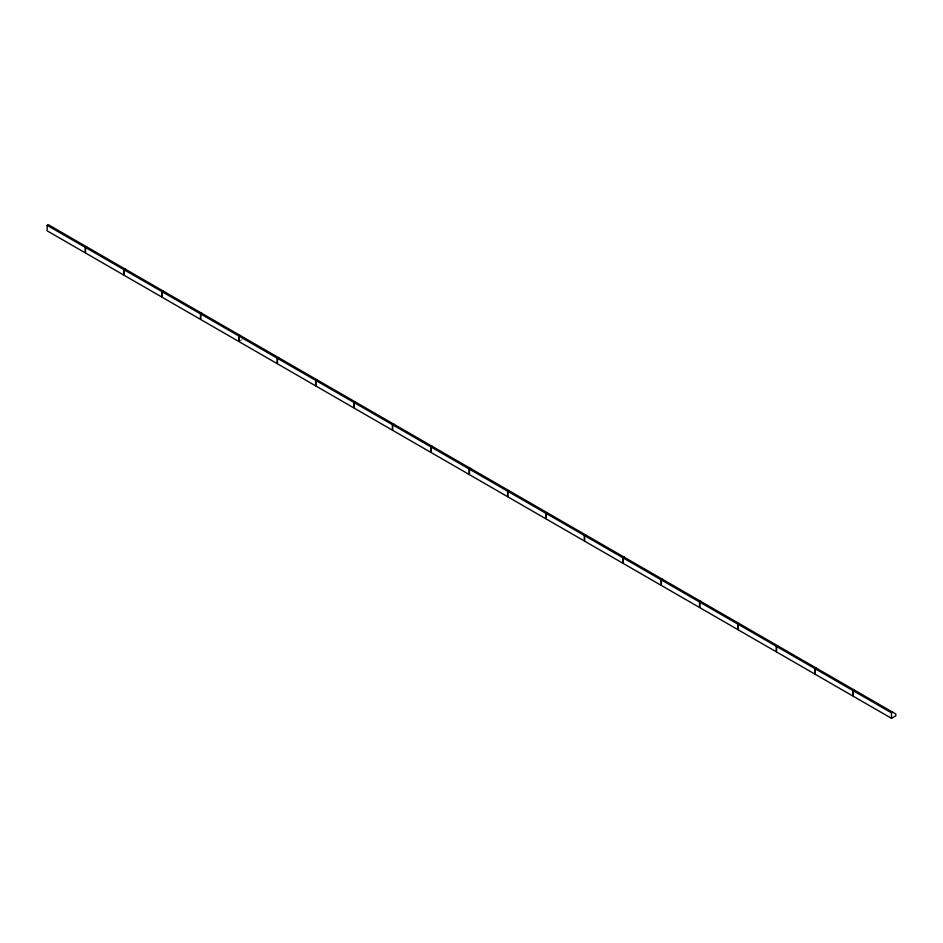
<?xml version="1.0" encoding="UTF-8"?>
<svg xmlns="http://www.w3.org/2000/svg" width="943" height="943" viewBox="0 0 943 943"><rect width="100%" height="100%" fill="white"/><g stroke="black" fill="none" stroke-linecap="round" stroke-linejoin="round"><path stroke-width="0.71" stroke-dasharray="4.71 3.54" d="M239.935 340.894L242.127 339.633"/><path stroke-width="1.41" d="M47.15 225.342L85.283 247.361L85.283 252.865L47.15 230.846L47.15 225.342L48.293 224.682L895.85 714.016L895.85 715.796L891.489 718.318L853.344 696.299L853.344 690.795L854.488 690.135M85.283 247.361L86.426 246.701M85.542 247.502L123.674 269.521L123.674 275.026L85.542 253.007L85.542 247.502L86.685 246.842M123.674 269.521L124.818 268.861M123.934 269.674L162.066 291.682L162.066 297.186L123.934 275.179L123.934 269.674L125.065 269.014M162.066 291.682L163.21 291.033M162.326 291.835L200.458 313.854L200.458 319.359L162.326 297.34L162.326 291.835L163.457 291.175M200.458 313.854L201.602 313.194M200.706 313.995L238.85 336.014L238.85 341.519L200.706 319.5L200.706 313.995L201.849 313.335M238.85 336.014L239.982 335.354M239.098 336.168L277.242 358.187L277.242 363.68L239.098 341.672L239.098 336.168L240.241 335.508M277.242 358.187L278.374 357.527M277.49 358.328L315.634 380.347L315.634 385.852L277.49 363.833L277.49 358.328L278.633 357.668M315.634 380.347L316.765 379.687M315.881 380.489L354.014 402.508L354.014 408.013L315.881 385.993L315.881 380.489L317.025 379.829M354.014 402.508L355.157 401.848M354.273 402.661L392.406 424.68L392.406 430.185L354.273 408.166L354.273 402.661L355.417 402.001M392.406 424.68L393.549 424.02M392.665 424.821L430.798 446.841L430.798 452.345L392.665 430.326L392.665 424.821L393.809 424.161M430.798 446.841L431.941 446.18M431.057 446.982L469.19 469.001L469.19 474.506L431.057 452.487L431.057 446.982L432.189 446.322M469.19 469.001L470.333 468.341M469.449 469.154L507.582 491.173L507.582 496.678L469.449 474.659L469.449 469.154L470.581 468.494M507.582 491.173L508.725 490.513M507.829 491.315L545.973 513.334L545.973 518.839L507.829 496.82L507.829 491.315L508.972 490.655M545.973 513.334L547.105 512.674M546.221 513.475L584.365 535.494L584.365 540.999L546.221 518.98L546.221 513.475L547.364 512.815M584.365 535.494L585.497 534.834M584.613 535.648L622.757 557.667L622.757 563.171L584.613 541.152L584.613 535.648L585.756 534.987M622.757 557.667L623.889 557.007M623.005 557.808L661.137 579.827L661.137 585.332L623.005 563.313L623.005 557.808L624.148 557.148M661.137 579.827L662.281 579.167M661.397 579.969L699.529 601.988L699.529 607.492L661.397 585.473L661.397 579.969L662.54 579.32M699.529 601.988L700.673 601.328M699.789 602.141L737.921 624.16L737.921 629.665L699.789 607.646L699.789 602.141L700.932 601.481M737.921 624.16L739.064 623.5M738.18 624.301L776.313 646.32L776.313 651.825L738.18 629.806L738.18 624.301L739.312 623.641M776.313 646.32L777.456 645.66M776.572 646.462L814.705 668.481L814.705 673.986L776.572 651.967L776.572 646.462L777.704 645.814M814.705 668.481L815.848 667.821M814.952 668.634L853.097 690.653L853.097 696.158L814.952 674.139L814.952 668.634L816.096 667.974M853.097 690.653L854.228 689.993M853.344 690.795L891.489 712.814L892.62 712.154M891.489 712.814L891.489 718.318"/></g></svg>
